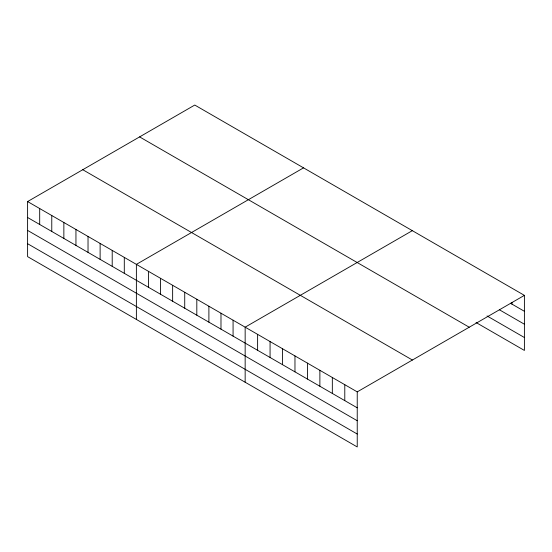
<?xml version="1.0" encoding="UTF-8"?>
<svg xmlns="http://www.w3.org/2000/svg" width="552" height="552" viewBox="0 0 552 552"><rect width="100%" height="100%" fill="white"/><g stroke="black" fill="none" stroke-linecap="round" stroke-linejoin="round"><path stroke-width="0.83" d="M27.6 201.563L357.234 391.879L357.234 446.947L27.6 256.632L27.6 201.563L194.766 105.052L524.4 295.368L524.4 350.437L476.052 322.52M303.545 167.856L136.379 264.367L136.379 319.435M412.323 230.66L245.157 327.17L245.157 382.239M357.234 391.879L524.4 295.368M510.483 303.262L524.4 311.3M499.491 309.838L524.4 324.217M487.043 315.951L524.4 337.52M139.601 136.903L469.234 327.219M82.765 169.719L412.399 360.028M27.6 217.495L357.234 407.811M27.6 230.412L357.234 420.727M27.6 243.715L357.234 434.031M511.945 302.434L511.945 304.111M344.786 384.689L344.786 400.621M332.332 377.499L332.332 393.431M319.877 370.309L319.877 386.241M307.423 363.119L307.423 379.051M294.968 355.93L294.968 371.862M282.52 348.74L282.52 364.672M270.066 341.55L270.066 357.482M257.611 334.36L257.611 350.292M233.075 320.195L233.075 336.127M220.986 313.219L220.986 329.151M208.897 306.236L208.897 322.168M196.816 299.26L196.816 315.192M184.727 292.284L184.727 308.216M172.638 285.301L172.638 301.233M160.556 278.325L160.556 294.257M148.467 271.349L148.467 287.281M124.297 257.391L124.297 273.323M112.208 250.415L112.208 266.347M100.119 243.432L100.119 259.364M88.03 236.456L88.03 252.388M75.948 229.48L75.948 245.412M63.859 222.497L63.859 238.429M51.771 215.522L51.771 231.454M39.689 208.546L39.689 224.478"/></g></svg>
